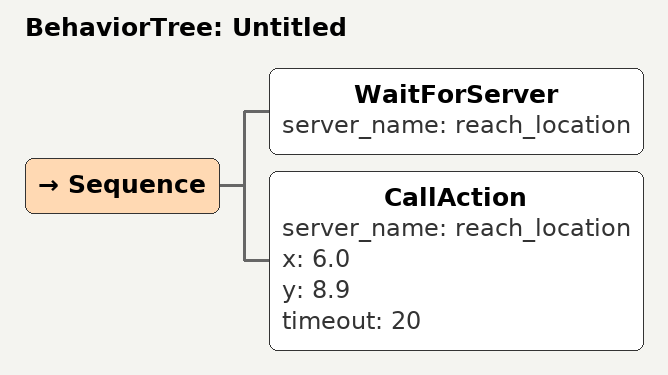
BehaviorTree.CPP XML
<?xml version="1.0" encoding="UTF-8"?>
<root BTCPP_format="4">
  <BehaviorTree ID="Untitled">
    <Sequence>
      <WaitForServer server_name="reach_location"/>
      <CallAction server_name="reach_location"
                 x="6.0"
                 y="8.9"
                 timeout="20"/>
    </Sequence>
  </BehaviorTree>

</root>
